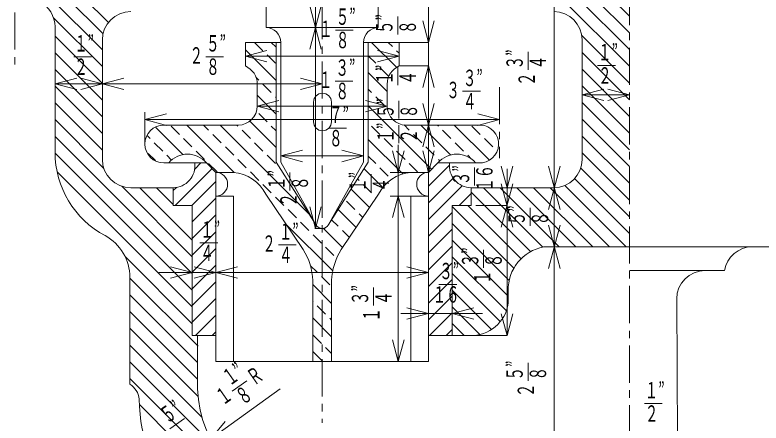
# Model space of a CAD drawing. Units: millimetres, scale not verified. Extents: x -820 to 820, y -580 to 580.
# Drawn here: x -519.8 to -319.3, y -255.5 to -145.9 of the extents above; entities that cross this region are included whole.
import ezdxf
from ezdxf.enums import TextEntityAlignment as Align

# ---------------------------------------------------------------- set-up
doc = ezdxf.new("R2010")
doc.units = ezdxf.units.MM
doc.header["$LTSCALE"] = 2
doc.linetypes.add('CHAIN1', pattern=[8, 5, -1, 1, -1])
for name, color, linetype, lineweight in [('0-0_0', 3, 'Continuous', 18), ('0-1_芯', 4, 'CHAIN1', 18), ('0-2_寸法', 2, 'Continuous', 18)]:
    doc.layers.add(name, color=color, linetype=linetype, lineweight=lineweight)
doc.styles.add('ＭＳ ゴシック', font='')
doc.styles.get('ＭＳ ゴシック').set_extended_font_data('MS Gothic')

msp = doc.modelspace()

# ---------------------------------------------------------------- linework, layer by layer
at = {"layer": '0-0_0'}
for p, q in [((-452.326, -104.967), (-452.326, -149.258)), ((-422.164, -104.967), (-422.164, -149.258)), ((-354.695, -150.678), (-382.943, -122.429)), ((-354.695, -146.188), (-378.453, -122.429)), ((-354.695, -155.168), (-384.857, -125.005)), ((-354.695, -159.658), (-384.857, -129.496)), ((-494.678, -147.902), (-511.857, -130.723)), ((-496.114, -150.956), (-511.857, -135.213)), ((-496.301, -155.259), (-511.857, -139.703)), ((-496.3, -159.75), (-509.406, -146.644)), ((-509, -149.099), (-509, -182.754)), ((-452.326, -149.258), (-422.164, -149.258)), ((-496.3, -164.241), (-509.001, -151.54)), ((-354.695, -164.148), (-367.497, -151.346)), ((-496.3, -152.592), (-496.3, -184.659)), ((-457.882, -159.577), (-457.882, -153.227)), ((-448.357, -153.227), (-457.882, -153.227)), ((-453.156, -155.489), (-455.401, -153.244)), ((-449.627, -154.528), (-450.929, -153.227)), ((-416.607, -153.227), (-426.132, -153.227)), ((-424.862, -185.4), (-424.862, -153.227)), ((-417.285, -159.93), (-423.988, -153.227)), ((-418.358, -154.367), (-419.498, -153.227)), ((-416.607, -159.577), (-416.607, -153.227)), ((-367.395, -152.592), (-367.395, -184.659)), ((-496.301, -168.73), (-509.001, -156.03)), ((-449.627, -163.508), (-457.882, -155.253)), ((-416.607, -156.117), (-417.235, -155.489)), ((-354.695, -168.638), (-367.395, -155.938)), ((-449.788, -158.857), (-452.034, -156.612)), ((-422.848, -158.857), (-424.862, -156.843)), ((-419.48, -162.225), (-421.725, -159.98)), ((-496.3, -173.221), (-509.001, -160.52)), ((-419.782, -166.413), (-424.862, -161.333)), ((-354.695, -173.128), (-367.395, -160.428)), ((-454.279, -163.347), (-455.027, -162.599)), ((-496.3, -177.711), (-509.001, -165.01)), ((-454.707, -164.463), (-454.707, -170.372)), ((-450.911, -166.715), (-453.156, -164.47)), ((-423.97, -166.715), (-424.862, -165.823)), ((-419.782, -164.463), (-419.782, -170.372)), ((-354.695, -177.619), (-367.395, -164.919)), ((-449.627, -172.489), (-454.707, -167.409)), ((-449.627, -167.999), (-449.788, -167.837)), ((-420.603, -170.082), (-422.848, -167.837)), ((-496.3, -182.201), (-509, -169.501)), ((-439.569, -169.274), (-439.569, -174.568)), ((-434.769, -169.274), (-434.769, -174.568)), ((-407.847, -187.329), (-424.862, -170.313)), ((-354.695, -182.109), (-367.395, -169.409)), ((-452.034, -174.573), (-454.279, -172.327)), ((-495.902, -187.089), (-509, -173.991)), ((-449.627, -181.469), (-456.694, -174.402)), ((-354.695, -186.599), (-367.395, -173.899)), ((-474.667, -183.37), (-481.977, -176.06)), ((-479.79, -175.452), (-459.787, -175.452)), ((-475.607, -177.94), (-477.852, -175.695)), ((-460.887, -188.17), (-473.605, -175.452)), ((-467.749, -176.818), (-469.115, -175.452)), ((-440.817, -199.259), (-464.625, -175.452)), ((-459.891, -175.695), (-460.135, -175.452)), ((-449.627, -176.979), (-450.911, -175.695)), ((-421.725, -177.94), (-423.97, -175.695)), ((-413.867, -176.818), (-415.264, -175.421)), ((-394.7, -175.452), (-414.702, -175.452)), ((-402.732, -183.463), (-410.743, -175.452)), ((-406.01, -175.695), (-406.253, -175.452)), ((-392.321, -184.893), (-401.763, -175.452)), ((-394.784, -177.94), (-397.029, -175.695)), ((-483.464, -179.063), (-484.157, -178.37)), ((-464.381, -180.185), (-466.626, -177.94)), ((-456.524, -179.063), (-458.769, -176.818)), ((-410.5, -180.185), (-412.745, -177.94)), ((-402.642, -179.063), (-404.887, -176.818)), ((-354.695, -191.089), (-367.395, -178.389)), ((-472.17, -215.311), (-509, -178.481)), ((-480.097, -182.43), (-482.342, -180.185)), ((-472.239, -181.308), (-474.484, -179.063)), ((-453.156, -182.43), (-455.401, -180.185)), ((-415.577, -188.578), (-424.862, -179.293)), ((-418.358, -181.308), (-420.603, -179.063)), ((-399.275, -182.43), (-401.52, -180.185)), ((-391.417, -181.308), (-393.662, -179.063)), ((-461.014, -183.553), (-463.259, -181.308)), ((-407.132, -183.553), (-409.377, -181.308)), ((-472.17, -219.801), (-509, -182.971)), ((-482.061, -184.956), (-483.978, -183.039)), ((-477.698, -184.829), (-478.974, -183.553)), ((-468.872, -184.675), (-471.117, -182.43)), ((-449.788, -185.798), (-452.034, -183.553)), ((-422.848, -185.798), (-424.862, -183.783)), ((-414.99, -184.675), (-417.235, -182.43)), ((-397.19, -184.515), (-398.152, -183.553)), ((-390.24, -182.485), (-390.294, -182.43)), ((-354.695, -195.579), (-367.395, -182.879)), ((-479.79, -185.612), (-468.36, -185.612)), ((-471.489, -187.293), (-469.808, -185.612)), ((-465.82, -188.152), (-468.36, -185.612)), ((-465.504, -188.043), (-467.749, -185.798)), ((-457.646, -186.92), (-459.891, -184.675)), ((-424.862, -185.4), (-435.631, -202.34)), ((-411.622, -188.043), (-413.867, -185.798)), ((-408.67, -191.825), (-403.073, -186.228)), ((-405.618, -185.067), (-406.01, -184.675)), ((-472.17, -224.292), (-508.45, -188.012)), ((-476.748, -197.042), (-466.839, -187.133)), ((-465.82, -188.152), (-461.057, -188.152)), ((-465.82, -188.152), (-465.82, -238.952)), ((-454.279, -190.288), (-456.524, -188.043)), ((-448.651, -186.935), (-448.666, -186.92)), ((-420.935, -192.201), (-425.979, -187.157)), ((-419.48, -189.165), (-421.725, -186.92)), ((-408.67, -188.152), (-413.432, -188.152)), ((-408.67, -238.952), (-408.67, -188.152)), ((-354.695, -200.069), (-367.763, -187.001)), ((-427.338, -190.288), (-427.724, -189.902)), ((-408.67, -196.316), (-402.047, -189.693)), ((-354.695, -204.559), (-369.421, -189.833)), ((-472.17, -210.821), (-491.109, -191.882)), ((-488.68, -192.279), (-477.25, -192.279)), ((-472.17, -206.331), (-486.222, -192.279)), ((-477.25, -196.761), (-481.731, -192.279)), ((-477.25, -193.054), (-476.402, -192.206)), ((-477.25, -192.279), (-477.25, -197.042)), ((-472.258, -197.042), (-465.82, -190.604)), ((-450.911, -193.656), (-453.156, -191.411)), ((-423.97, -193.656), (-426.215, -191.411)), ((-408.67, -200.806), (-399.611, -191.747)), ((-397.24, -192.279), (-397.24, -197.042)), ((-375.015, -192.279), (-397.24, -192.279)), ((-377.996, -208.199), (-393.916, -192.279)), ((-373.55, -208.154), (-389.425, -192.279)), ((-369.06, -208.154), (-384.935, -192.279)), ((-364.57, -208.154), (-380.445, -192.279)), ((-360.08, -208.154), (-375.955, -192.279)), ((-355.59, -208.154), (-372.061, -191.683)), ((-452.362, -194.028), (-442.378, -208.878)), ((-422.127, -194.028), (-432.112, -208.878)), ((-424.524, -197.592), (-429.469, -192.647)), ((-400.416, -197.042), (-397.24, -193.866)), ((-381.257, -209.428), (-397.24, -193.445)), ((-472.17, -201.444), (-465.82, -195.094)), ((-465.82, -194.502), (-461.057, -194.502)), ((-461.057, -194.502), (-461.057, -238.952)), ((-447.543, -197.023), (-449.788, -194.778)), ((-428.46, -198.146), (-430.705, -195.901)), ((-422.718, -194.907), (-422.848, -194.778)), ((-413.432, -194.502), (-413.432, -238.952)), ((-408.67, -194.502), (-413.432, -194.502)), ((-477.25, -197.042), (-472.17, -197.042)), ((-472.17, -197.042), (-472.17, -231.967)), ((-444.176, -200.391), (-446.421, -198.146)), ((-428.134, -202.962), (-432.959, -198.137)), ((-397.24, -197.042), (-402.32, -197.042)), ((-402.32, -197.042), (-402.32, -231.967)), ((-385.759, -213.906), (-402.32, -197.346)), ((-383.817, -211.358), (-398.133, -197.042)), ((-472.17, -205.934), (-465.82, -199.584)), ((-426.329, -200.277), (-427.338, -199.268)), ((-408.67, -205.296), (-402.32, -198.946)), ((-434.423, -214.633), (-446.891, -202.166)), ((-440.808, -203.758), (-443.053, -201.513)), ((-432.951, -202.636), (-434.704, -200.882)), ((-387.004, -217.151), (-402.32, -201.836)), ((-472.17, -210.424), (-465.82, -204.074)), ((-431.745, -208.332), (-436.879, -203.198)), ((-429.939, -205.647), (-431.828, -203.758)), ((-408.67, -209.786), (-402.32, -203.436)), ((-437.441, -207.126), (-439.686, -204.881)), ((-387.251, -221.395), (-402.32, -206.326)), ((-434.073, -210.494), (-436.318, -208.248)), ((-408.67, -214.276), (-402.32, -207.926)), ((-377.781, -208.154), (-212.942, -208.154)), ((-472.17, -214.914), (-465.82, -208.564)), ((-472.17, -228.782), (-490.172, -210.779)), ((-408.67, -218.766), (-402.32, -212.416)), ((-387.77, -225.366), (-402.32, -210.816)), ((-472.17, -219.404), (-465.82, -213.054)), ((-438.563, -214.984), (-440.434, -213.113)), ((-488.89, -216.339), (-488.89, -245.023)), ((-435.196, -218.351), (-437.441, -216.106)), ((-389.397, -228.229), (-402.32, -215.306)), ((-354.695, -214.504), (-329.188, -214.504)), ((-470.589, -234.853), (-488.89, -216.551)), ((-472.17, -223.895), (-465.82, -217.545)), ((-439.785, -217.197), (-439.785, -238.952)), ((-434.705, -223.332), (-439.785, -218.252)), ((-434.705, -217.197), (-434.705, -238.952)), ((-408.67, -223.256), (-402.32, -216.906)), ((-391.762, -230.354), (-402.32, -219.796)), ((-470.701, -239.231), (-488.89, -221.041)), ((-472.17, -228.385), (-465.82, -222.035)), ((-408.67, -227.747), (-402.32, -221.397)), ((-341.995, -222.124), (-341.305, -334.121)), ((-439.686, -222.841), (-439.785, -222.742)), ((-436.318, -226.209), (-438.563, -223.964)), ((-394.908, -231.698), (-402.32, -224.286)), ((-470.701, -243.721), (-488.89, -225.531)), ((-408.4, -231.967), (-402.32, -225.887)), ((-471.262, -231.967), (-465.82, -226.525)), ((-434.705, -232.312), (-439.785, -227.232)), ((-434.705, -227.822), (-435.196, -227.332)), ((-470.589, -248.323), (-488.89, -230.022)), ((-403.91, -231.967), (-402.32, -230.377)), ((-399.129, -231.967), (-402.32, -228.776)), ((-465.82, -231.967), (-472.17, -231.967)), ((-470.701, -231.967), (-470.701, -246.254)), ((-466.772, -231.967), (-465.82, -231.015)), ((-437.441, -234.067), (-439.686, -231.822)), ((-397.557, -231.967), (-408.67, -231.967)), ((-469.545, -253.857), (-488.89, -234.512)), ((-437.046, -238.952), (-439.785, -236.213)), ((-434.705, -236.803), (-436.318, -235.189)), ((-437.188, -290.704), (-488.89, -239.002)), ((-408.67, -238.952), (-465.82, -238.952)), ((-441.678, -290.704), (-488.89, -243.492)), ((-446.168, -290.704), (-486.362, -250.511))]:
    msp.add_line(p, q, dxfattribs=at)
at = {"layer": '0-0_0', "color": 2}
for p, q in [((-367.395, -167.33), (-354.695, -167.33)), ((-481.131, -215.042), (-465.82, -215.042)), ((-394.215, -226.047), (-416.086, -226.047))]:
    msp.add_line(p, q, dxfattribs=at)
at = {"layer": '0-0_0'}
for points in [[(-449.627, -153.227), (-449.627, -185.4), (-438.859, -202.34)], [(-448.357, -153.227), (-448.357, -185.4), (-438.859, -202.34)], [(-426.132, -153.227), (-426.132, -185.4), (-435.631, -202.34)], [(-394.7, -185.612), (-406.13, -185.612), (-408.67, -188.152)]]:
    msp.add_lwpolyline(points, dxfattribs=at)
for centre, radius, start, end in [((-516.62, -149.099), 7.62, 360, 64.25754), ((-488.68, -152.592), 7.62, 90, 180), ((-375.015, -152.592), 7.62, 0, 90), ((-452.326, -153.227), 3.969, 360, 90), ((-422.164, -153.227), 3.969, 90, 180), ((-459.965, -164.405), 5.258, 359.3611, 66.66814), ((-414.525, -164.405), 5.258, 113.33186, 180.6389), ((-437.169, -169.274), 2.4, 0, 180), ((-459.787, -170.372), 5.08, 270, 360), ((-414.702, -170.372), 5.08, 180, 270), ((-479.79, -180.532), 5.08, 90, 270), ((-437.169, -174.568), 2.4, 180, 0), ((-394.935, -180.532), 5.085, 267.463, 87.34536), ((-483.6, -182.754), 25.4, 180, 241.82307), ((-473.417, -189.847), 6.596, 39.94338, 140.05662), ((-401.073, -189.847), 6.596, 39.94338, 140.05662), ((-488.68, -184.659), 7.62, 180, 270), ((-477.334, -186.362), 5.918, 270.81398, 7.27819), ((-397.156, -186.362), 5.918, 172.72181, 269.18602), ((-375.015, -184.659), 7.62, 270, 0), ((-465.82, -191.327), 3.175, 270, 90), ((-462.116, -199.09), 10.989, 27.42564, 84.46956), ((-412.373, -199.09), 10.989, 95.53044, 152.57436), ((-408.67, -191.327), 3.175, 90, 270), ((-437.245, -201.328), 1.905, 212.0855, 327.9145), ((-501.59, -216.339), 12.7, 360, 61.82307), ((-375.524, -219.693), 11.758, 101.06346, 181.059), ((-321.675, -215.774), 7.62, 90, 170.40593), ((-455.962, -217.676), 16.185, 1.69542, 32.92798), ((-418.527, -217.676), 16.185, 147.07202, 178.30458), ((-334.375, -222.124), 7.62, 90, 180), ((-478.954, -222.453), 91.709, 359.4705, 1.5885), ((-397.243, -221.876), 10.096, 268.21868, 351.88755), ((-491.924, -249.702), 5.576, 7.00948, 57.04651), ((-441.594, -245.718), 29.112, 181.05531, 269.56289), ((-447.045, -249.048), 39.344, 179.96198, 226.81755)]:
    msp.add_arc(centre, radius, start, end, dxfattribs=at)
at = {"layer": '0-1_芯'}
for p, q in [((-437.245, 417.665), (-437.245, -255.436)), ((-354.695, -58.658), (-354.695, -532.107)), ((-519.795, -65.193), (-519.795, -159.9)), ((-389.62, -165.246), (-389.62, -184.342)), ((-484.87, -171.976), (-484.87, -180.532))]:
    msp.add_line(p, q, dxfattribs=at)
at = {"layer": '0-2_寸法'}
for p, q in [((-439.028, -203.233), (-439.028, 403.322)), ((-374.885, -370.079), (-374.885, -122.429)), ((-408.67, -188.152), (-408.67, -137.352)), ((-440.581, -143.463), (-437.475, -155.054)), ((-437.475, -143.463), (-440.581, -155.054)), ((-416.93, -151.101), (-416.93, -146.292)), ((-408.67, -153.227), (-410.223, -147.431)), ((-408.67, -153.227), (-407.117, -147.431)), ((-433.712, -149.942), (-428.903, -149.942)), ((-416.607, -153.227), (-408.67, -153.227)), ((-457.882, -156.935), (-452.087, -155.382)), ((-416.607, -156.935), (-422.403, -155.382)), ((-381.943, -160.598), (-381.943, -155.789)), ((-503.991, -157.102), (-499.182, -157.102)), ((-468.544, -157.102), (-463.735, -157.102)), ((-457.882, -156.935), (-416.607, -156.935)), ((-457.882, -156.935), (-452.087, -158.488)), ((-416.607, -156.935), (-422.403, -158.488)), ((-416.93, -164.698), (-416.93, -159.889)), ((-408.67, -159.577), (-410.223, -165.372)), ((-363.235, -159.457), (-358.426, -159.457)), ((-509, -164.368), (-503.204, -162.815)), ((-509, -164.368), (-437.245, -164.368)), ((-509, -164.368), (-503.204, -165.921)), ((-502.095, -165.921), (-490.504, -162.815)), ((-502.095, -162.815), (-490.504, -165.921)), ((-437.245, -164.368), (-443.04, -162.815)), ((-437.245, -164.368), (-443.04, -165.921)), ((-433.794, -163.625), (-428.985, -163.625)), ((-399.556, -166.383), (-394.747, -166.383)), ((-367.395, -167.33), (-361.599, -165.777)), ((-354.695, -167.33), (-360.49, -165.777)), ((-367.395, -167.33), (-361.599, -168.883)), ((-354.695, -167.33), (-360.49, -168.883)), ((-454.707, -170.372), (-448.912, -168.819)), ((-454.707, -170.372), (-419.782, -170.372)), ((-454.707, -170.372), (-448.912, -171.925)), ((-419.782, -170.372), (-425.578, -168.819)), ((-419.782, -170.372), (-425.578, -171.925)), ((-416.632, -173.706), (-416.632, -168.897)), ((-410.223, -169.656), (-407.117, -181.247)), ((-407.117, -169.656), (-410.223, -181.247)), ((-484.87, -173.981), (-479.074, -172.428)), ((-484.87, -173.981), (-389.62, -173.981)), ((-484.87, -173.981), (-479.074, -175.534)), ((-389.62, -173.981), (-395.415, -172.428)), ((-389.62, -173.981), (-395.415, -175.534)), ((-435.529, -176.286), (-430.72, -176.286)), ((-416.632, -180.267), (-416.632, -175.458)), ((-448.357, -183.742), (-442.562, -182.189)), ((-426.132, -183.742), (-431.928, -182.189)), ((-416.817, -188.152), (-418.37, -182.356)), ((-416.817, -238.952), (-416.817, -180.767)), ((-416.817, -188.152), (-415.264, -182.356)), ((-408.67, -188.152), (-410.223, -182.356)), ((-408.67, -188.152), (-407.117, -182.356)), ((-448.357, -183.742), (-426.132, -183.742)), ((-448.357, -183.742), (-442.562, -185.295)), ((-426.132, -183.742), (-431.928, -185.295)), ((-445.923, -193.001), (-445.923, -188.192)), ((-418.966, -188.152), (-413.432, -188.152)), ((-396.33, -191.691), (-396.33, -186.882)), ((-387.566, -192.279), (-389.119, -186.484)), ((-387.566, -192.279), (-386.013, -186.484)), ((-387.566, -231.967), (-387.566, -187.199)), ((-376.438, -186.484), (-373.332, -198.075)), ((-373.332, -186.484), (-376.438, -198.075)), ((-424.117, -193.482), (-424.117, -188.673)), ((-389.119, -191.246), (-386.013, -202.837)), ((-386.013, -191.246), (-389.119, -202.837)), ((-413.432, -194.502), (-418.966, -194.502)), ((-416.817, -194.502), (-418.37, -200.297)), ((-416.817, -194.502), (-415.264, -200.297)), ((-413.075, -194.502), (-408.67, -194.502)), ((-439.028, -203.233), (-440.581, -197.438)), ((-439.028, -203.233), (-437.475, -197.438)), ((-395.954, -197.042), (-387.566, -197.042)), ((-381.398, -202.473), (-381.398, -197.664)), ((-373.332, -213.95), (-376.438, -202.359)), ((-376.438, -213.95), (-373.332, -202.359)), ((-439.25, -203.233), (-436.451, -203.233)), ((-470.112, -207.108), (-465.303, -207.108)), ((-449.014, -207.642), (-444.205, -207.642)), ((-393.873, -213.769), (-393.873, -208.96)), ((-472.17, -215.042), (-477.965, -213.489)), ((-471.615, -216.595), (-460.024, -213.489)), ((-471.615, -213.489), (-460.024, -216.595)), ((-408.67, -215.042), (-414.465, -213.489)), ((-472.17, -215.042), (-477.965, -216.595)), ((-408.67, -215.042), (-465.82, -215.042)), ((-408.67, -215.042), (-414.465, -216.595)), ((-405.909, -218.26), (-401.1, -218.26)), ((-423.461, -223.871), (-423.461, -219.062)), ((-408.67, -226.047), (-414.465, -224.494)), ((-402.32, -226.047), (-396.524, -224.494)), ((-408.67, -226.047), (-414.465, -227.6)), ((-402.32, -226.047), (-396.524, -227.6)), ((-387.566, -231.967), (-386.013, -226.171)), ((-416.817, -238.952), (-418.37, -233.156)), ((-416.817, -238.952), (-415.264, -233.156)), ((-381.943, -244.149), (-381.943, -239.34)), ((-461.453, -246.879), (-457.514, -244.121)), ((-350.687, -250.253), (-345.878, -250.253)), ((-478.193, -256.997), (-474.254, -254.239))]:
    msp.add_line(p, q, dxfattribs=at)
for points in [[(-416.607, -159.577), (-408.67, -159.577), (-407.117, -165.372)], [(-397.557, -231.967), (-387.566, -231.967), (-389.119, -226.171)], [(-448.508, -246.254), (-467.13, -259.698), (-463.34, -255.046)]]:
    msp.add_lwpolyline(points, dxfattribs=at)

# ---------------------------------------------------------------- texts
at = {"layer": '0-2_寸法', "style": 'ＭＳ ゴシック', "width": 0.6}
for s, p in [('５”', (-433.583, -149.85)), ('１', (-438.026, -153.095)), ('８', (-433.563, -156.128)), ('１”', (-503.862, -157.009)), ('５”', (-468.415, -157.009)), ('１”', (-363.106, -159.365)), ('２', (-472.859, -160.255)), ('２', (-503.843, -163.288)), ('８', (-468.396, -163.288)), ('３”', (-433.665, -163.533)), ('３”', (-399.427, -166.29)), ('２', (-363.086, -165.643)), ('１', (-438.109, -166.778)), ('８', (-433.645, -169.811)), ('３', (-403.871, -169.536)), ('４', (-399.407, -172.569)), ('７”', (-435.4, -176.194)), ('８', (-435.38, -182.472)), ('１”', (-469.983, -207.015)), ('１”', (-448.885, -207.549)), ('２', (-453.328, -210.795)), ('４', (-469.963, -213.294)), ('４', (-448.865, -213.828)), ('３”', (-405.78, -218.167)), ('１６', (-407.56, -224.446)), ('１”', (-350.558, -250.16)), ('２', (-350.538, -256.439))]:
    msp.add_text(s, height=4.399, dxfattribs=at).set_placement(p, align=Align.BOTTOM_LEFT)
for s, rotation, p in [('５”', 90, (-417.023, -150.972)), ('８', 90, (-410.744, -150.952)), ('３”', 90, (-382.036, -160.469)), ('４', 90, (-375.757, -160.449)), ('１”', 90, (-417.023, -164.569)), ('４', 90, (-410.744, -164.549)), ('２', 90, (-378.79, -164.912)), ('５”', 90, (-416.725, -173.577)), ('８', 90, (-410.447, -173.557)), ('１”', 90, (-416.725, -180.138)), ('２', 90, (-410.447, -180.118)), ('１”', 90, (-446.016, -192.872)), ('１”', 90, (-424.21, -193.353)), ('３”', 90, (-396.423, -191.562)), ('１６', 90, (-390.144, -193.342)), ('８', 90, (-439.738, -192.852)), ('４', 90, (-417.931, -193.334)), ('２', 90, (-442.77, -197.315)), ('５”', 90, (-381.491, -202.344)), ('８', 90, (-375.212, -202.324)), ('３”', 90, (-393.965, -213.64)), ('８', 90, (-387.687, -213.62)), ('１', 90, (-390.72, -218.083)), ('３”', 90, (-423.554, -223.742)), ('４', 90, (-417.275, -223.723)), ('１', 90, (-420.524, -228.2)), ('１”', 35, (-461.401, -246.729)), ('５”', 90, (-382.036, -244.02)), ('Ｒ', 35, (-454.784, -246.67)), ('８', 90, (-375.757, -244)), ('１', 35, (-463.179, -251.937)), ('８', 35, (-457.783, -251.861)), ('２', 90, (-379.006, -248.478)), ('５”', 35, (-478.14, -256.847))]:
    msp.add_text(s, height=4.399, rotation=rotation, dxfattribs=at).set_placement(p, align=Align.BOTTOM_LEFT)

doc.saveas('drawing.dxf')
